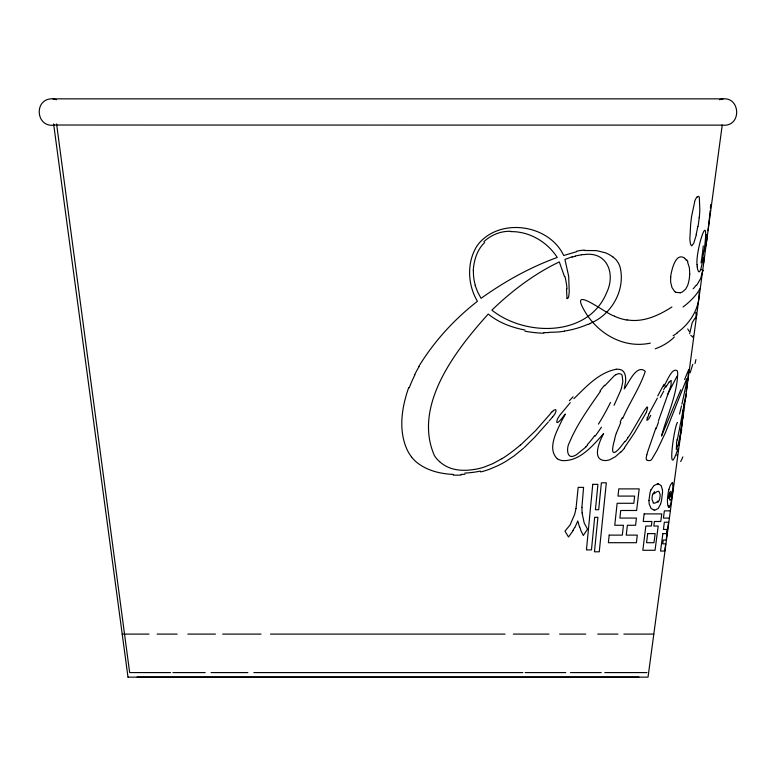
<?xml version="1.0" encoding="UTF-8"?>
<svg xmlns="http://www.w3.org/2000/svg" width="776" height="776" viewBox="0 0 776 776"><rect width="100%" height="100%" fill="white"/><g stroke="black" fill="none" stroke-linecap="round" stroke-linejoin="round"><path stroke-width="1.16" d="M667.399 500.743L667.748 505.341L668.718 507.358M706.752 234.527L705.937 245.798L707.372 235.545M648.949 500.539L650.036 492.634A10.466 3.967 -81.4 0 1 651.006 489.753M689.757 274.074L689.398 267.788L687.623 262.21M581.903 507.329L583.581 487.367L578.168 487.367L576.025 508.474M672.045 492.576L671.347 497.746M702.464 271.658L700.689 278.419L696.751 285.248M683.937 406.983L683.898 407.526M473.253 270.756C473.806 260.464 477.065 249.823 484.641 242.5M710.418 208.424L710.719 204.398M703.716 262.812L703.822 258.233M710.244 210.5L708.032 230.656M683.258 411.794L683.326 411.028M683.132 413.278L681.425 428.662M683.423 410.029L683.578 408.515M683.666 410.174L680.232 435.21L678.108 444.803L676.323 449.44L676.604 443.833M699.195 217.765L699.399 215.709M672.918 489.481L672.743 482.973A47.734 5.073 -71.7 0 0 672.132 482.992M672.676 491.664L670.852 503.673L669.232 507.436M687.817 380.57L688.69 369.57L684.597 379.571M687.429 383.451L686.294 391.405M681.299 429.603L679.446 441.321M677.885 450.817L677.972 450.196M704.075 251.259C710.467 202.856 695.218 251.579 697.071 264.791M685.654 395.653L684.694 401.58M682.667 414.908L682.502 415.849M703.153 257.254C702.784 259.679 699.768 281.232 697.168 267.002M684.364 403.53L677.322 439.905M681.929 404.112L686.023 385.362L686.779 378.591L665.527 432.416L657.146 450.138L651.646 459.508A12.717 5.413 -84.2 0 1 649.638 460.595L647.805 460.517A12.028 5.209 -83.9 0 1 647.3 460.323M689.66 333.728L692.163 322.797L694.898 318.257L696.247 317.607L696.062 312.456L696.722 314.697L695.732 318.829M681.503 405.916L679.533 414.064M677.458 422.386C673.743 427.576 666.555 483.05 677.768 449.188M646.699 454.94L646.185 458.296A2.105 0.941 -81.5 0 0 646.272 458.965L646.486 459.508A4.821 2.124 -82.1 0 0 646.806 459.964L647.3 460.323M696.256 235.109L693.725 243.276L691.678 245.914L690.456 244.091L689.845 239.202L690.659 224.215A73.031 24.105 -81.9 0 1 691.697 215.806L694.665 201.944M668.893 489.472L670.454 484.922L672.181 482.847M614.631 439.652C609.257 457.966 615.455 454.251 623.206 443.552A169.76 129.495 76.3 0 0 624.884 441.35M621.469 388.136L622.827 381.617L622.168 375.497A5.481 3.453 -79.3 0 0 621.004 374.051L618.453 373.634L615.892 374.672M647.407 452.515L655.962 427.76M408.69 387.651C401.755 407.332 398.136 430.185 407.167 449.818A43.213 42.709 -38.8 0 0 409.602 454.222L411.503 456.928M616.513 432.814L620.781 422.493M658.3 421.281L670.745 386.225A18.847 6.256 -82.1 0 0 671.046 385.1L671.201 380.395L669.319 381.908M620.654 390.541L614.068 405.315M660.541 504.177L658.213 508.455L655.138 510.084A49.907 16.441 85.4 0 1 654.11 509.968M680.794 389.736L661.598 435.899M647.291 417.333L646.883 420.408L648.629 419.04A24.299 11.863 -83.3 0 0 649.279 418.012L650.744 415.335M652.791 494.273L654.527 491.693M651.025 489.801L653.925 485.572L657.427 483.981M646.447 411.978C652.839 392.171 629.773 437.712 627.542 437.771M622.633 418.555C629.53 402.608 639.861 387.738 645.263 371.335C636.562 363.478 628.482 383.49 624.282 388.863L625.572 381.938A17.188 10.389 -80.4 0 0 625.65 378.475C625.65 374.672 623.943 369.861 619.597 369.405A33.455 21.068 -72 0 0 616.154 369.26M574.812 527.622L577.81 520.977L579.459 526.933M657.369 398.107L649.134 413.472M660.289 397.477L663.713 391.114M663.538 386.535C666.448 383.295 671.773 366.602 677.283 370.87A7.469 2.085 -81.5 0 1 677.69 373.334C677.108 395.032 667.185 415.199 661.579 435.772M418.836 366.388C434.153 341.353 454.309 319.305 477.434 301.282C467.734 285.035 466.628 263.18 476.503 246.749A34.377 32.146 -63 0 1 480.567 241.559C503.488 217.658 549.641 225.515 563.686 255.498L576.636 251.686M573.125 530.619L568.517 537.021L564.986 531.162L570.137 524.848L574.618 514.43A44.494 32.873 -78.5 0 0 575.947 508.464M601.439 427.178L595.25 436.102M600.294 391.55C588.868 407.933 576.937 424.375 569.264 442.921C566.402 447.665 566.577 459.858 574.686 455.638A27.344 21.33 -84.4 0 0 576.403 454.775L585.822 447.092M624.447 447.733L634.535 432.727L645.719 413.433A35.502 18.352 -83 0 0 646.486 412.037M604.717 385.827L614.34 375.72A24.948 15.51 -75.9 0 1 615.892 374.672M552.57 416.916L549.175 420.961M548.331 421.96L534.615 437.373L524.363 447.451M550.63 413.54L535.595 430.631L520.541 445.046M570.273 402.647L559.777 415.296A39.547 30.817 -74.9 0 0 558.759 416.867A29.653 23.367 -75.5 0 0 558.361 417.517A16.771 13.405 -76.2 0 0 557.401 419.166L556.702 422.173A1.3 1.057 -77.2 0 0 557.595 422.532C561.678 420.446 570.069 405.635 561.727 420.747C556.848 431.155 546.789 448.703 557.313 458.742M573.9 398.689C586.045 386.875 598.742 372.606 616.154 369.269M552.202 411.813L553.298 410.737M697.207 196.978L698.439 196.338A7.673 2.231 -80.7 0 1 699.069 196.891A8.39 2.425 -80.9 0 1 699.331 197.492L699.816 209.792A41.972 11.019 -82 0 1 699.477 215.66M620.654 452.03L615.358 456.744L609.761 459.731A34.978 23.164 -88.8 0 1 605.319 460.585C591.031 460.255 599.761 440.768 603.592 433.639C593.873 444.338 580.332 461.545 562.513 460.595A19.933 15.782 -83.2 0 1 560.437 460.178A18.236 14.443 -83.4 0 1 559.176 459.722A20.215 16.083 -81.4 0 1 557.304 458.771M657.873 502.431L659.251 500.239A4.685 1.387 -82.2 0 0 659.716 498.609L659.804 498.114A5.936 1.707 -82 0 0 660.037 496.514L660.075 496A4.637 1.348 -82 0 0 660.075 494.273L658.872 491.324A26.578 8.371 -71.6 0 0 654.265 493.662M523.596 448.15L514.197 455.861L506.292 461.119A117.564 112.345 60.4 0 1 497.93 465.658L489.472 469.267A89.444 85.447 59.6 0 1 480.654 471.934M677.176 332.7C690.029 323.592 699.583 308.509 699.137 292.416M671.929 306.957C658.737 315.512 643.11 322.69 627.027 319.867M501.829 458.655L493.177 463.505L483.952 467.171A73.177 70.189 70.7 0 1 474.534 469.441M590.109 323.398C611.624 314.784 625.708 289.865 620.082 267.119A23.134 15.86 -78.4 0 0 618.443 263.161L616.28 259.902L612.749 256.71M572.145 256.778L564.938 259.436L568.663 276.217L569.225 291.398A48.995 39.508 -77 0 1 569.031 293.842L568.837 295.472A15.113 12.203 -77 0 1 568.614 296.684L568.459 297.276A4.947 3.996 -77 0 1 568.255 297.848L567.178 298.682M719.614 99.716C740.391 92.887 743.379 127.778 721.874 125.13M575.249 255.973L581.399 254.819M680.251 292.795L675.712 292.28M474.524 469.402C464.552 471.051 453.679 470.828 444.784 465.474A35.56 34.474 -75.6 0 1 439.633 461.662M650.317 343.118C622.274 349.219 594.94 332.002 582.582 307.277C571.64 285.898 608.054 315.405 614.543 316.036M722.951 98.853L53.049 98.853C33.717 97.718 35.24 127.73 54.126 125.13M584.26 250.502L596.492 250.609L605.59 252.85A60.538 43.825 -66.8 0 1 612.671 256.827M464.989 474.262L461.07 474.446M548.496 332.37L557.672 332.031A130.921 106.351 60.2 0 0 564.453 331.207M53.767 125.023L722.223 125.13L648.028 677.147L127.972 677.147M670.338 510.87L664.363 510.87L663.422 518.067L669.368 518.067M122.181 634.099L148.963 634.099M157.15 634.099L177.19 634.099M187.86 634.099L215.437 634.099M222.693 634.099L261.017 634.099M270.504 634.099L505.021 634.099M513.353 634.099L548.952 634.099M559.603 634.099L585.735 634.099M597.685 634.099L617.938 634.099M623.865 634.099L653.809 634.099M170.526 672.579L129.66 672.579L56.58 123.956M172.951 672.579L205.184 672.579M211.072 672.579L247.874 672.579M253.849 672.579L522.772 672.579M525.177 672.579L565.762 672.579M570.476 672.579L601.225 672.579M604.785 672.579L646.98 672.579M137.08 677.089L638.92 677.089M510.87 231.617C529.523 231.374 547.284 241.928 557.255 257.467C530.047 267.274 504.565 281.552 481.071 298.324L477.638 291.97L475.125 285.267M669.979 500.258L668.98 497.746M453.165 474.408C439.982 473.835 426.237 470.45 415.985 461.73A35.095 34.648 -52 0 1 411.493 456.938M658.446 483.981L661.152 485.572L662.403 489.792M654.12 510.084L651.064 508.455L649.25 504.187A10.786 4.026 -82.3 0 1 649.008 500.501M524.954 330.033C511.753 327.501 498.706 322.7 488.25 314.047C456.288 349.433 412.454 405.353 434.405 455.59A28.266 27.548 -61.7 0 0 437.79 459.925L439.614 461.691M53.049 98.853L56.386 99.716M684.704 258.156C676.129 252.239 672.326 267.924 671.114 273.821A15.404 6.625 -81.5 0 0 670.658 277.226M674.587 291.456L671.977 287.518L670.716 282.425A13.347 5.607 -81.8 0 1 670.736 277.216M653.208 502.373L652.063 499.443A4.549 1.649 -81.8 0 1 652.034 498.114L652.296 496.01A4.607 1.659 -81.7 0 1 652.791 494.283M690.834 335.319L693.453 337.657L693.327 335.853M580.438 529.62L583.271 535.498L587.519 529.154L584.192 523.005L582.087 512.955M564.491 276.586L559.302 261.9C534.247 273.899 511.791 290.884 491.877 310.138C525.119 336.716 588.528 337.298 606.696 292.523C615.795 273.734 607.152 251.356 584.435 254.538A60.159 44.572 -62.3 0 0 581.408 254.722M567.13 298.517L567.14 298.547A6.334 5.122 -76.9 0 1 567.013 297.79L566.994 297.683A20.38 16.48 -77 0 1 566.926 297.072L566.528 288.973M53.622 123.956L128.001 677.147M694.568 201.644A12.901 3.967 -81.5 0 1 697.217 196.784M699.176 217.775A36.181 9.108 -82.1 0 1 697.983 226.573M697.76 226.427A35.735 9.108 -82.1 0 1 696.082 234.759M684.645 258.292A58.607 21.864 -72.5 0 1 686.469 260.61M686.77 259.892A53.913 19.972 -73 0 1 687.895 261.599M689.709 274.122A11.844 3.308 -82 0 1 687.517 285.781L685.644 289.108L682.618 291.786A57.356 20.642 88.4 0 1 680.242 292.746M675.721 292.242A29.595 10.883 -87.3 0 1 674.596 291.398M697.226 266.798A14.084 2.532 -83 0 1 697.139 264.606M703.832 250.881A35.531 2.939 -82.3 0 1 703.007 256.361M689.175 331.303A163.581 8.352 66.7 0 1 687.701 328.927M703.26 245.934A539.204 342.371 -10.1 0 1 701.048 262.909M674.373 337.017A248.883 108.679 43.5 0 1 655.245 348.793M677.409 332.885A278.885 114.121 35.5 0 1 673.093 335.736M701.358 269.582A226.679 31.826 -36.7 0 1 703.57 270.824M696.091 285.258A335.989 86.204 -3.7 0 1 693.162 288.817M700.127 288.507A334.475 83.614 -5.3 0 1 683.064 307.015M627.047 320.061A112.898 66.552 75.1 0 1 614.543 316.307M580.652 529.436A73.196 49.189 -83.3 0 1 579.672 526.749M574.599 527.457A68.404 53.466 -81.1 0 1 572.93 530.445M582.165 512.936A42.001 30.245 -78.9 0 1 581.99 507.32M657.456 483.865A50.353 15.772 -70.4 0 1 658.475 483.914M662.432 489.734A10.466 2.939 -81.5 0 1 662.52 492.585L661.53 500.53A10.786 2.929 -82.2 0 1 660.522 504.07M657.796 501.102A26.578 8.963 -84.8 0 1 653.13 503.003M669.184 506.544A48.384 5.393 85.6 0 1 668.64 505.554M667.438 500.656A9.758 1.62 -82.5 0 1 667.593 497.717L668.262 492.45A9.642 1.659 -82.1 0 1 668.883 489.384M672.947 489.336A9.613 0.533 -82.1 0 1 672.695 491.567M668.796 497.862A29.866 3.162 -71.1 0 1 669.998 495.428M670.58 493.264A29.866 3.026 -79 0 1 670.474 496.126M669.62 493.264A9.681 1.174 -79.5 0 1 670.386 491.247M668.941 497.891A3.589 0.514 -81.9 0 1 669.669 492.537M670.774 496.95A30.526 3.405 86.3 0 1 670.125 494.341M671.308 498.832A9.845 0.989 -85.3 0 1 670.784 499.705M671.88 491.256A9.681 0.815 -81.6 0 1 671.841 493.42M679.262 442.465A55.212 4.278 -82.2 0 1 678.961 444.958M678.127 449.052A15.52 0.96 -82.3 0 1 677.972 450.206M677.244 454.629A11.65 0.766 -82.4 0 1 677.06 455.657M682.822 456.909A121.386 31.661 82 0 1 680.678 461.545M679.592 442.388A90.967 15.074 89.7 0 1 679.262 444.066M681.803 429.7A50.13 0.543 -85.4 0 1 681.803 429.623M683.394 410.649A22.165 0.776 -83.2 0 1 683.491 409.67M683.016 410.892A34.939 2.687 -80.5 0 1 682.744 413.433M676.429 443.261A27.606 3.637 -82.2 0 1 677.205 439.109M686.353 393.626A51.943 3.647 -83.4 0 1 685.644 398.166M692.774 364.293A174.619 13.483 -63.8 0 1 690.068 372.849M657.747 395.944A204.835 30.565 -68.6 0 1 664.004 384.295M648.445 415.053A45.968 19.148 -78.9 0 1 649.182 413.618M647.553 417.769A23.464 10.088 -79.5 0 1 648.61 415.432M677.041 376.127A384.285 37.423 -57.9 0 1 667.379 394.829M663.742 389.562A95.05 24.347 -74.2 0 1 666.05 385.643M665.992 387.02A83.071 20.098 -73.3 0 1 669.339 381.743M656.098 428.788A284.85 52.506 -75.1 0 1 658.417 422.357M646.796 455.008A21.321 9.205 -81.1 0 1 647.494 452.621M684.82 400.726A213.613 14.977 -73.4 0 1 683.685 405.47M695.917 359.569A238.542 7.411 -74.9 0 1 694.995 363.556M621.421 388.107A45.347 28.693 -80.5 0 1 620.606 390.512M610.46 402.472A226.369 177.917 -89.4 0 1 598.422 424.123M594.775 435.559A114.615 91.694 -90 0 1 587.335 444.638M587.607 445.036A113.674 92.926 86.8 0 1 585.744 446.976M600.032 390.968A150.593 80.782 -70 0 1 604.504 385.226M569.361 400.765A151.63 95.157 -66.7 0 1 573.076 396.769M624.573 447.956A79.065 52.729 -89.7 0 1 620.752 452.243M627.823 438.12A174.105 128.671 81 0 1 625.165 441.719M614.534 439.623A38.878 24.027 -80.1 0 1 616.425 432.756M620.257 421.805A164.677 81.81 -76.5 0 1 622.129 417.837M483.923 241.646A38.722 35.706 -62.3 0 1 510.899 231.316M475.271 285.219A46.473 44.067 -66.2 0 1 473.428 270.756M564.928 276.392A74.962 62.361 -75.1 0 1 567.023 288.856M572.125 257.108A100.899 70.015 -54 0 1 575.21 256.293M414.607 374.798A132.395 127.865 -45.6 0 1 419.108 366.544M409.224 387.835A125.305 121.88 -43.5 0 1 414.869 374.924M461.138 475.077A107.874 102.093 46.9 0 1 453.184 475.106M480.422 471.08A96.971 90.899 42.9 0 1 464.853 473.059M552.599 416.945A45.794 39.101 -80.2 0 0 553.618 415.655C555.073 414.656 558.002 407.807 554.161 410.019A13.376 10.835 -74.8 0 0 553.288 410.727M550.514 413.395A45.803 36.259 -72.8 0 1 552.105 411.658M520.453 444.939A143.541 137.1 70.8 0 1 516.302 448.392A155.704 149.293 61.2 0 1 501.897 458.781M543.995 333.214A148.148 119.252 55.8 0 1 524.983 331.207M548.554 332.613A159.924 125.246 51 0 1 543.889 332.526M588.014 324.252A141.766 114.974 59.5 0 1 564.424 331.08M590.206 323.573A174.076 140.534 54.3 0 1 588.15 324.514M576.694 251.181A85.156 61.052 -57.4 0 1 584.347 250.066M592.757 484.34L586.452 549.903L591.457 549.903L594.678 517.311L597.918 517.311L594.465 551.794L599.256 551.794L606.328 482.817L601.381 482.817L598.684 509.725L595.425 509.725L597.927 484.34L592.757 484.34M609.189 535.12L608.384 542.705L636.388 542.705L637.29 535.12L626.242 535.12L627.377 525.265L635.592 525.265L636.446 518.067L619.878 518.067L620.713 510.492L636.63 510.492L639.191 488.89L618.782 488.89L617.997 496.087L634.652 496.087L633.808 503.284L617.143 503.284L614.757 525.265L623.429 525.265L622.313 535.12L609.189 535.12M644.148 513.896L643.217 521.482L651.918 521.482L651.336 526.031L645.836 526.031L642.838 550.281L655.051 550.281L658.193 526.031L653.809 526.031L654.391 521.482L660.774 521.482L661.763 513.896L644.148 513.896M647.708 533.607L646.573 542.705L653.984 542.705L655.148 533.607L647.708 533.607M662.859 533.607L660.551 551.038L664.751 551.038L665.721 543.84L662.723 543.84L663.218 540.048L666.167 540.048L668.563 522.238L664.363 522.238L663.412 529.436L667.166 529.436L666.603 533.607L662.859 533.607"/></g></svg>
